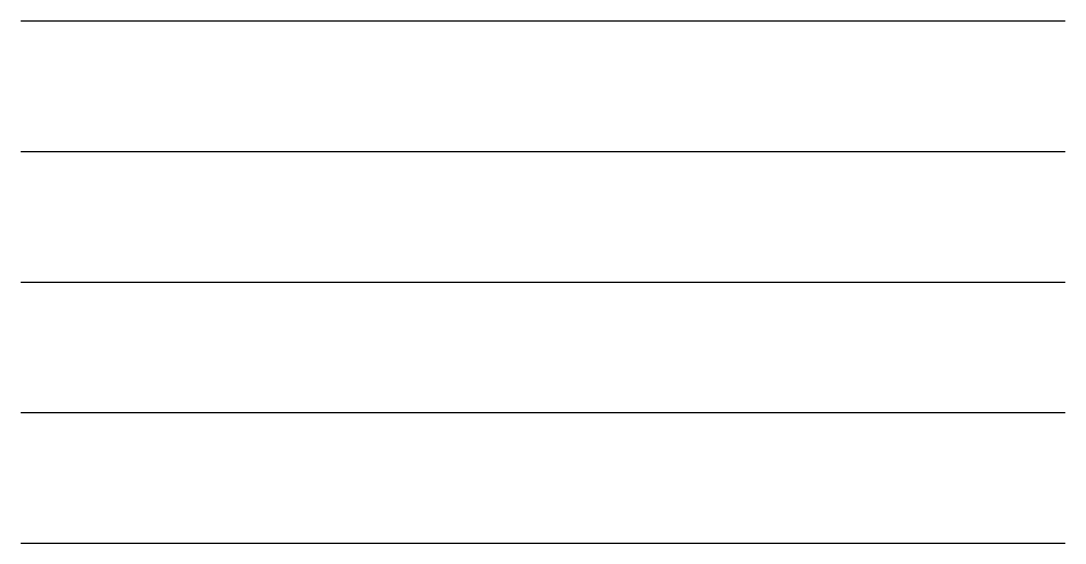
# Model space of a CAD drawing. Units: millimetres at full size, sheet at 1:100. Extents: x -15551 to 8939, y -9612 to 2633.
import ezdxf

# ---------------------------------------------------------------- set-up
doc = ezdxf.new("R2010")
doc.units = ezdxf.units.MM
doc.header["$LTSCALE"] = 100
doc.layers.add('0-0', color=7, linetype='Continuous')

msp = doc.modelspace()

# ---------------------------------------------------------------- linework, layer by layer
at = {"layer": '0-0'}
for p, q in [((-15551, 2632.7), (8938.8, 2632.7)), ((-15551, -428.6), (8938.8, -428.6)), ((-15551, -3489.8), (8938.8, -3489.8)), ((-15551, -6551), (8938.8, -6551)), ((-15551, -9612.2), (8938.8, -9612.2))]:
    msp.add_line(p, q, dxfattribs=at)

doc.saveas('drawing.dxf')
